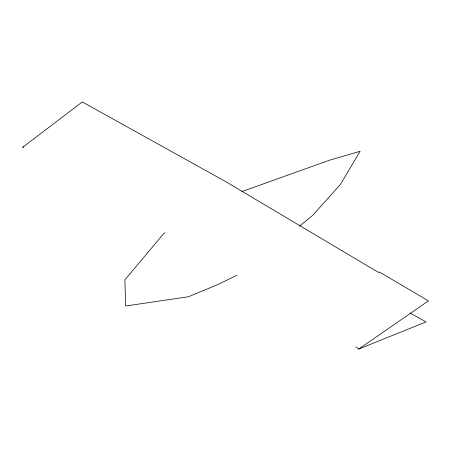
<?xml version="1.0" encoding="UTF-8"?>
<svg xmlns="http://www.w3.org/2000/svg" width="451" height="451" viewBox="0 0 451 451"><rect width="100%" height="100%" fill="white"/><g stroke="black" fill="none" stroke-linecap="round" stroke-linejoin="round"><path stroke-width="0.68" d="M299.52 226.126L312.594 215.448L340.37 184.493L360.118 151.277L329.647 160.173L241.747 191.63M165.094 232.755L163.403 233.973L124.876 279.874L125.677 305.992L188.462 296.747L217.354 284.773L237 275.262M355.935 346.915L358.725 349.068L428.45 300.862L379.28 271.942L378.569 272.477L225.866 181.708L82.279 101.932L22.55 147.409L23.875 146.97M358.725 349.068L426.065 321.907L410.072 313.028"/></g></svg>
